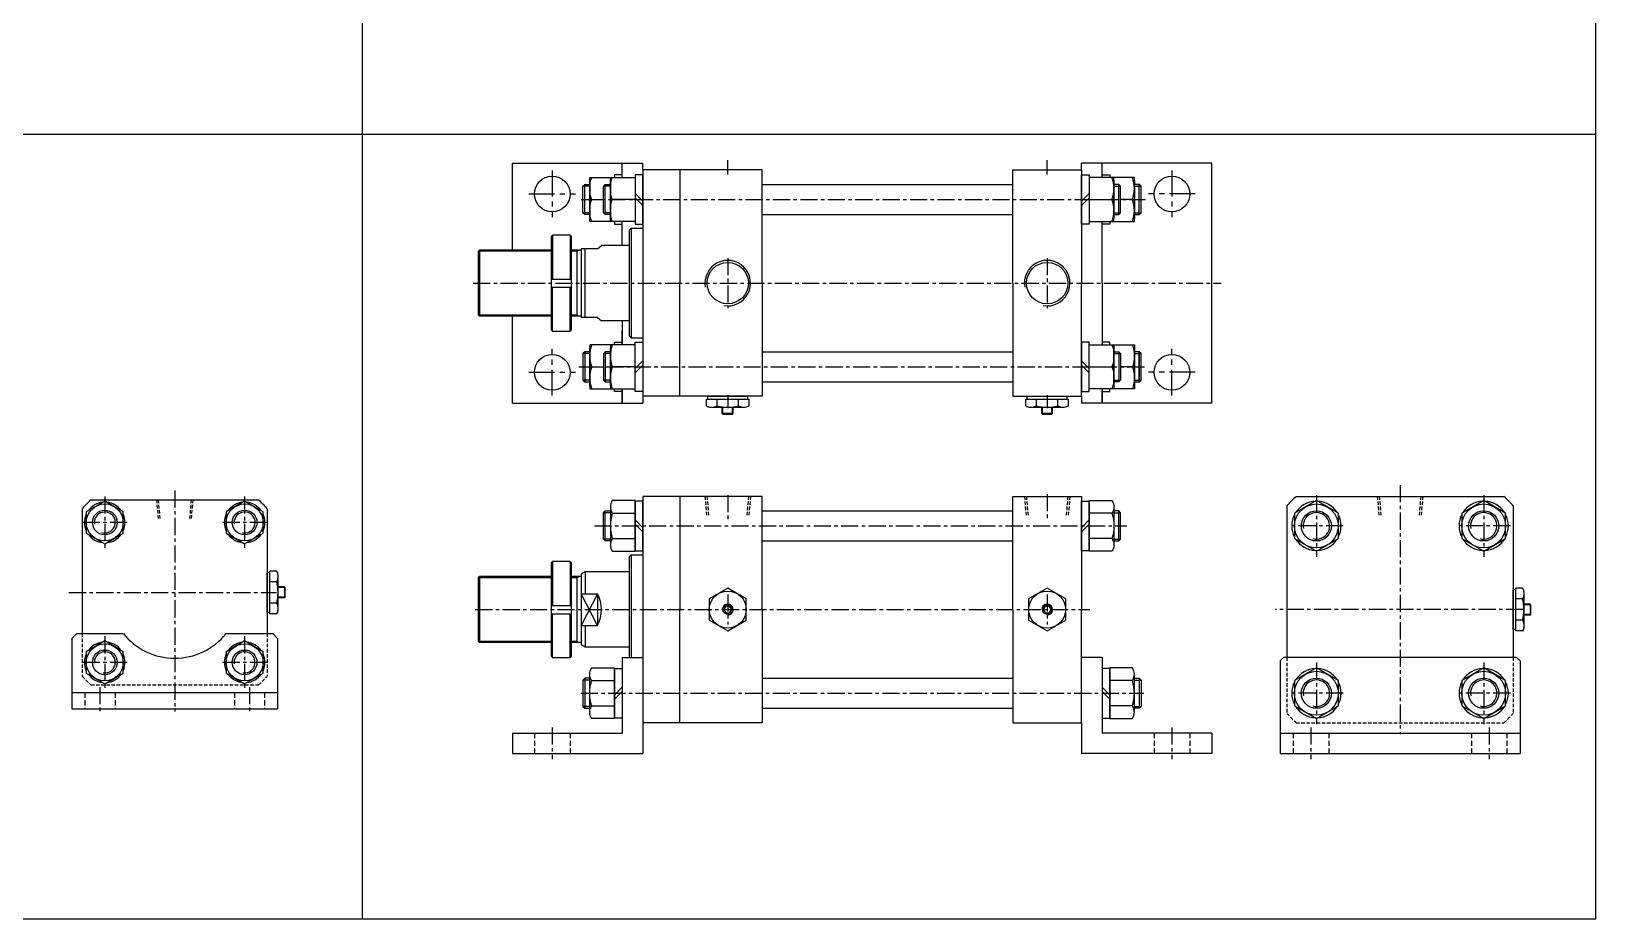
# Model space of a CAD drawing. Extents: x -819 to 7462, y 0 to 3630.
# Drawn here: x 3336 to 4477, y 2336 to 2983 of the extents above; entities that cross this region are included whole.
import ezdxf

# ---------------------------------------------------------------- set-up
doc = ezdxf.new("R2010")
doc.units = 0
doc.header["$LTSCALE"] = 10
doc.header["$MEASUREMENT"] = 0
for name, pattern in [('CENTER', [2, 1.25, -0.25, 0.25, -0.25]), ('CENTERX2', [4, 2.5, -0.5, 0.5, -0.5]), ('HIDDEN', [0.375, 0.25, -0.125]), ('HIDDENX2', [0.75, 0.5, -0.25])]:
    doc.linetypes.add(name, pattern=pattern)
doc.layers.get('0').update_dxf_attribs({"linetype": 'CONTINUOUS'})
doc.layers.get('DEFPOINTS').update_dxf_attribs({"linetype": 'CONTINUOUS'})
for name, color, linetype in [('CEN', 1, 'CENTERX2'), ('CENTER', 1, 'CENTER'), ('HID', 2, 'HIDDENX2'), ('Line', 7, 'CONTINUOUS'), ('ML', 7, 'CONTINUOUS'), ('THIN', 3, 'CONTINUOUS'), ('중심선', 1, 'CENTER')]:
    doc.layers.add(name, color=color, linetype=linetype)

msp = doc.modelspace()

# ---------------------------------------------------------------- linework, layer by layer
for p, q in [((3577.9, 2336), (3577.9, 3630)), ((4477.3, 2336), (4477.3, 3630)), ((0, 2908), (4477.3, 2908)), ((0, 2336), (4477.3, 2336))]:
    msp.add_line(p, q)
at = {"color": 7, "linetype": 'Continuous'}
for p, q in [((3829.6, 2714.9), (3829.6, 2716.9)), ((3829.6, 2716.9), (3858.8, 2716.9)), ((3858.8, 2714.9), (3858.8, 2716.9)), ((4062.6, 2714.9), (4062.6, 2716.9)), ((4062.6, 2716.9), (4091.8, 2716.9)), ((4091.8, 2714.9), (4091.8, 2716.9)), ((3828.6, 2709.9), (3828.6, 2714.9)), ((3828.6, 2714.9), (3834.9, 2714.9)), ((3831.8, 2708.9), (3856.6, 2708.9)), ((3834.9, 2714.9), (3859.8, 2714.9)), ((3836.4, 2709.9), (3836.4, 2714.9)), ((3840.2, 2709.1), (3840.2, 2709.1)), ((3840.2, 2704.4), (3840.2, 2708.9)), ((3848.2, 2704.4), (3848.2, 2708.9)), ((3852, 2709.9), (3852, 2714.9)), ((3859.8, 2709.9), (3859.8, 2714.9)), ((4061.6, 2709.9), (4061.6, 2714.9)), ((4061.6, 2714.9), (4067.9, 2714.9)), ((4064.8, 2708.9), (4089.6, 2708.9)), ((4067.9, 2714.9), (4092.8, 2714.9)), ((4069.4, 2709.9), (4069.4, 2714.9)), ((4073.2, 2709.1), (4073.2, 2709.1)), ((4073.2, 2704.4), (4073.2, 2708.9)), ((4081.2, 2704.4), (4081.2, 2708.9)), ((4085, 2709.9), (4085, 2714.9)), ((4092.8, 2709.9), (4092.8, 2714.9)), ((3840.2, 2704.4), (3840.7, 2703.9)), ((3848.2, 2704.4), (3840.2, 2704.4)), ((3840.7, 2703.9), (3847.7, 2703.9)), ((3848.2, 2704.4), (3847.7, 2703.9)), ((4073.2, 2704.4), (4073.7, 2703.9)), ((4081.2, 2704.4), (4073.2, 2704.4)), ((4073.7, 2703.9), (4080.7, 2703.9)), ((4081.2, 2704.4), (4080.7, 2703.9)), ((3508.3, 2559.3), (3508.3, 2588.5)), ((3510.3, 2588.5), (3508.3, 2588.5)), ((3515.3, 2589.5), (3510.3, 2589.5)), ((3510.3, 2564.7), (3510.3, 2589.5)), ((3515.3, 2581.7), (3510.3, 2581.7)), ((3516.3, 2561.5), (3516.3, 2586.3)), ((3516, 2569.9), (3516, 2569.9)), ((3520.8, 2577.9), (3516.3, 2577.9)), ((3520.8, 2569.9), (3516.3, 2569.9)), ((3520.8, 2577.9), (3521.3, 2577.4)), ((3520.8, 2577.9), (3520.8, 2569.9)), ((3520.8, 2569.9), (3521.3, 2570.4)), ((3521.3, 2570.4), (3521.3, 2577.4)), ((4417.1, 2546.8), (4417.1, 2575.9)), ((4419.1, 2575.9), (4417.1, 2575.9)), ((4424.1, 2576.9), (4419.1, 2576.9)), ((4419.1, 2552.1), (4419.1, 2576.9)), ((4424.1, 2569.1), (4419.1, 2569.1)), ((4425.1, 2548.9), (4425.1, 2573.8)), ((3510.3, 2559.3), (3508.3, 2559.3)), ((3515.3, 2566.1), (3510.3, 2566.1)), ((3510.3, 2558.3), (3510.3, 2564.7)), ((3515.3, 2558.3), (3510.3, 2558.3)), ((4424.8, 2557.4), (4424.8, 2557.4)), ((4429.6, 2565.4), (4425.1, 2565.4)), ((4429.6, 2557.4), (4425.1, 2557.4)), ((4429.6, 2565.4), (4430.1, 2564.9)), ((4429.6, 2565.4), (4429.6, 2557.4)), ((4429.6, 2557.4), (4430.1, 2557.9)), ((4430.1, 2557.9), (4430.1, 2564.9)), ((4419.1, 2546.8), (4417.1, 2546.8)), ((4424.1, 2553.6), (4419.1, 2553.6)), ((4419.1, 2545.8), (4419.1, 2552.1)), ((4424.1, 2545.8), (4419.1, 2545.8))]:
    msp.add_line(p, q, dxfattribs=at)
for points in [[(3830.7, 2553.6), (3844.2, 2545.8), (3857.7, 2553.6), (3857.7, 2569.1), (3844.2, 2576.9), (3830.7, 2569.1)], [(4063.7, 2553.6), (4077.2, 2545.8), (4090.7, 2553.6), (4090.7, 2569.1), (4077.2, 2576.9), (4063.7, 2569.1)], [(3842.7, 2563.9), (3841.3, 2561.4), (3842.7, 2558.9), (3845.6, 2558.9), (3847.1, 2561.4), (3845.6, 2563.9)], [(4075.7, 2563.9), (4074.3, 2561.4), (4075.7, 2558.9), (4078.6, 2558.9), (4080.1, 2561.4), (4078.6, 2563.9)]]:
    msp.add_lwpolyline(points, close=True, dxfattribs=at)
for centre, radius in [((3844.2, 2561.4), 13.5), ((4077.2, 2561.4), 13.5), ((3844.2, 2561.4), 3.5), ((4077.2, 2561.4), 3.5)]:
    msp.add_circle(centre, radius, dxfattribs=at)
for centre, radius, start, end in [((3831.8, 2714.5), 5.62, 235.6158, 270), ((3832.5, 2717.1), 8.22, 241.7006, 298.2994), ((3844.2, 2740.2), 31.3, 255.6172, 270.0141), ((3844.2, 2740.2), 31.3, 269.9859, 284.3828), ((3855.9, 2717.1), 8.22, 241.7006, 298.2994), ((4064.8, 2714.5), 5.62, 235.6158, 270), ((4065.5, 2717.1), 8.22, 241.7006, 298.2994), ((4077.2, 2740.2), 31.3, 255.6172, 270.0141), ((4077.2, 2740.2), 31.3, 269.9859, 284.3828), ((4088.9, 2717.1), 8.22, 241.7006, 298.2994), ((3508, 2585.6), 8.22, 331.7006, 28.2994), ((3484.9, 2573.9), 31.3, 359.9859, 14.3828), ((3484.9, 2573.9), 31.3, 345.6172, 0.0141), ((4416.9, 2573), 8.22, 331.7006, 28.2994), ((4393.7, 2561.4), 31.3, 359.9859, 14.3828), ((3508, 2562.2), 8.22, 331.7006, 28.2994), ((3510.6, 2561.5), 5.62, 325.6158, 0), ((4393.7, 2561.3), 31.3, 345.6172, 0.0141), ((4416.9, 2549.7), 8.22, 331.7006, 28.2994), ((4419.5, 2548.9), 5.62, 325.6158, 0)]:
    msp.add_arc(centre, radius, start, end, dxfattribs=at)
at = {"layer": 'CEN', "linetype": 'CENTER', "ltscale": 1.5}
for p, q in [((3716.2, 2881.4), (3716.2, 2847.4)), ((4168.2, 2881.4), (4168.2, 2847.4)), ((3699.2, 2864.4), (3733.2, 2864.4)), ((4185.2, 2864.4), (4151.2, 2864.4)), ((3716.2, 2717.4), (3716.2, 2751.4)), ((4168.2, 2717.4), (4168.2, 2751.4)), ((3699.2, 2734.4), (3733.2, 2734.4)), ((4185.2, 2734.4), (4151.2, 2734.4))]:
    msp.add_line(p, q, dxfattribs=at)
at = {"layer": 'CEN', "color": 1, "linetype": 'CENTER'}
for p, q in [((3386.3, 2504.9), (3386.3, 2484.9)), ((3495.3, 2504.9), (3495.3, 2484.9)), ((3716.2, 2475.4), (3716.2, 2452.4)), ((4168.2, 2475.4), (4168.2, 2452.4)), ((4269.6, 2475.4), (4269.6, 2452.4)), ((4399.6, 2475.4), (4399.6, 2452.4))]:
    msp.add_line(p, q, dxfattribs=at)
at = {"layer": 'CENTER'}
for p, q in [((3389.8, 2643.9), (3389.8, 2605.9)), ((3491.8, 2643.9), (3491.8, 2605.9)), ((4273.6, 2644.8), (4273.6, 2599.9)), ((4395.6, 2644.8), (4395.6, 2599.9)), ((3406.2, 2624.9), (3373.3, 2624.9)), ((3508.2, 2624.9), (3475.3, 2624.9)), ((4293.1, 2622.4), (4254.1, 2622.4)), ((4415.1, 2622.4), (4376.1, 2622.4)), ((3389.8, 2541.9), (3389.8, 2503.9)), ((3491.8, 2541.9), (3491.8, 2503.9)), ((3406.2, 2522.9), (3373.3, 2522.9)), ((3508.2, 2522.9), (3475.3, 2522.9)), ((4273.6, 2522.8), (4273.6, 2477.9)), ((4395.6, 2522.8), (4395.6, 2477.9)), ((4293.1, 2500.4), (4254.1, 2500.4)), ((4415.1, 2500.4), (4376.1, 2500.4))]:
    msp.add_line(p, q, dxfattribs=at)
at = {"layer": 'DEFPOINTS', "color": 0, "linetype": 'ByBlock'}
msp.add_point((3772.2, 2526.4), dxfattribs=at)
at = {"layer": 'HID', "color": 6, "linetype": 'HIDDEN', "ltscale": 1.5}
for p, q in [((3375.3, 2500.9), (3375.3, 2488.9)), ((3397.3, 2500.9), (3397.3, 2488.9)), ((3484.3, 2500.9), (3484.3, 2488.9)), ((3506.3, 2500.9), (3506.3, 2488.9)), ((3703.2, 2471.4), (3703.2, 2456.4)), ((3729.2, 2471.4), (3729.2, 2456.4)), ((4155.2, 2471.4), (4155.2, 2456.4)), ((4181.2, 2471.4), (4181.2, 2456.4)), ((4256.6, 2471.4), (4256.6, 2456.4)), ((4282.6, 2471.4), (4282.6, 2456.4)), ((4386.6, 2471.4), (4386.6, 2456.4)), ((4412.6, 2471.4), (4412.6, 2456.4))]:
    msp.add_line(p, q, dxfattribs=at)
at = {"layer": 'Line', "color": 6, "linetype": 'HIDDEN'}
for p, q in [((3427.5, 2641.4), (3428.8, 2627.4)), ((3428.7, 2641.4), (3430, 2626.8)), ((3452.8, 2641.4), (3451.6, 2626.8)), ((3454, 2641.4), (3452.8, 2627.4))]:
    msp.add_line(p, q, dxfattribs=at)
at = {"layer": 'ML', "color": 1, "linetype": 'CENTER'}
for p, q in [((3844.2, 2878.6), (3844.2, 2889)), ((4077.2, 2878.6), (4077.2, 2889)), ((3737.2, 2860.4), (4149, 2860.4)), ((3844.2, 2817.7), (3844.2, 2781.1)), ((4077.2, 2817.7), (4077.2, 2781.1)), ((3658.5, 2799.4), (4204.2, 2799.4)), ((3735.6, 2738.4), (4148.8, 2738.4)), ((3844.2, 2717.7), (3844.2, 2708.2)), ((4077.2, 2717.7), (4077.2, 2708.2)), ((3440.8, 2648.2), (3440.8, 2487.1)), ((4334.6, 2652.1), (4334.6, 2470.6)), ((3844.2, 2644.9), (3844.2, 2627.4)), ((4077.2, 2645.6), (4077.2, 2627.4)), ((3746.9, 2622.4), (4135.3, 2622.4)), ((3363.6, 2573.9), (3515, 2573.9)), ((3844.2, 2572.4), (3844.2, 2550.4)), ((4077.2, 2572.4), (4077.2, 2550.4)), ((3660, 2561.4), (4108.3, 2561.4)), ((4424.4, 2561.4), (4243.8, 2561.4)), ((3737, 2500.4), (4147.6, 2500.4))]:
    msp.add_line(p, q, dxfattribs=at)
at = {"layer": 'ML'}
for p, q in [((3687.2, 2823.4), (3687.2, 2886.9)), ((3687.2, 2886.9), (3782.2, 2886.9)), ((3767.2, 2876.4), (3767.2, 2886.9)), ((3782.2, 2881.9), (3782.2, 2886.9)), ((3782.2, 2881.9), (3782.2, 2716.9)), ((3809.2, 2881.9), (3782.2, 2881.9)), ((3809.2, 2881.9), (3809.2, 2799.4)), ((3869.2, 2881.9), (3809.2, 2881.9)), ((3869.2, 2799.4), (3869.2, 2881.9)), ((4052.2, 2799.4), (4052.2, 2881.9)), ((4052.2, 2881.9), (4102.2, 2881.9)), ((4197.2, 2886.9), (4102.2, 2886.9)), ((4102.2, 2881.9), (4102.2, 2886.9)), ((4102.2, 2881.9), (4102.2, 2799.4)), ((4117.2, 2876.4), (4117.2, 2886.9)), ((4197.2, 2799.4), (4197.2, 2886.9)), ((3739.9, 2849.4), (3739.9, 2871.4)), ((3743.6, 2874.2), (3743.6, 2846.5)), ((3754.9, 2849.4), (3754.9, 2871.4)), ((3758.6, 2874.2), (3758.6, 2846.5)), ((3776.6, 2864.8), (3782.2, 2859.2)), ((4107.8, 2864.8), (4102.2, 2859.2)), ((4125.8, 2874.2), (4125.8, 2846.5)), ((4129.4, 2849.4), (4129.4, 2871.4)), ((4140.8, 2874.2), (4140.8, 2846.5)), ((4144.4, 2849.4), (4144.4, 2871.4)), ((3745, 2860.4), (3753.6, 2860.4)), ((3776.6, 2860.4), (3760, 2860.4)), ((3776.6, 2861.6), (3782.2, 2856)), ((4107.8, 2861.6), (4102.2, 2856)), ((4107.8, 2860.4), (4124.4, 2860.4)), ((4139.4, 2860.4), (4130.8, 2860.4)), ((3767.2, 2826.9), (3767.2, 2844.4)), ((4117.2, 2799.4), (4117.2, 2844.4)), ((3715.3, 2833.4), (3716.3, 2834.4)), ((3715.3, 2833.4), (3715.3, 2765.4)), ((3716.3, 2834.4), (3716.3, 2802.4)), ((3729.3, 2834.4), (3716.3, 2834.4)), ((3729.3, 2834.4), (3729.3, 2802.4)), ((3729.3, 2834.4), (3730.3, 2833.4)), ((3730.3, 2765.4), (3730.3, 2833.4)), ((3772.2, 2837.9), (3773.7, 2839.4)), ((3772.2, 2837.9), (3772.2, 2760.9)), ((3773.7, 2839.4), (3773.7, 2759.4)), ((3662.2, 2822.4), (3663.2, 2823.4)), ((3662.2, 2822.4), (3662.2, 2776.4)), ((3663.2, 2823.4), (3663.2, 2775.4)), ((3734.2, 2823.4), (3734.2, 2775.4)), ((3737.2, 2824.4), (3737.2, 2774.4)), ((3740.2, 2774.4), (3740.2, 2824.4)), ((3749.2, 2824.4), (3752.2, 2826.9)), ((3715.3, 2802.4), (3730.3, 2802.4)), ((3715.3, 2796.4), (3730.3, 2796.4)), ((3716.3, 2764.4), (3716.3, 2796.4)), ((3729.3, 2764.4), (3729.3, 2796.4)), ((3809.2, 2716.9), (3809.2, 2799.4)), ((3869.2, 2799.4), (3869.2, 2716.9)), ((4052.2, 2799.4), (4052.2, 2716.9)), ((4102.2, 2716.9), (4102.2, 2799.4)), ((4117.2, 2799.4), (4117.2, 2754.4)), ((4197.2, 2711.9), (4197.2, 2799.4)), ((3662.2, 2776.4), (3663.2, 2775.4)), ((3687.2, 2711.9), (3687.2, 2775.4)), ((3749.2, 2774.4), (3752.2, 2771.9)), ((3715.3, 2765.4), (3716.3, 2764.4)), ((3716.3, 2764.4), (3729.3, 2764.4)), ((3729.3, 2764.4), (3730.3, 2765.4)), ((3767.2, 2771.9), (3767.2, 2754.4)), ((3767.2, 2754.4), (3767.2, 2764.4)), ((3743.6, 2724.5), (3743.6, 2752.2)), ((3758.6, 2724.5), (3758.6, 2752.2)), ((3772.2, 2760.9), (3773.7, 2759.4)), ((4125.8, 2724.5), (4125.8, 2752.2)), ((4140.8, 2724.5), (4140.8, 2752.2)), ((3739.9, 2749.4), (3739.9, 2727.4)), ((3754.9, 2749.4), (3754.9, 2727.4)), ((3776.6, 2737.2), (3782.2, 2742.8)), ((3776.6, 2734), (3782.2, 2739.6)), ((4107.8, 2737.2), (4102.2, 2742.8)), ((4107.8, 2734), (4102.2, 2739.6)), ((4129.4, 2749.4), (4129.4, 2727.4)), ((4144.4, 2749.4), (4144.4, 2727.4)), ((4144.4, 2727.4), (4144.4, 2749.4)), ((3745, 2738.4), (3753.6, 2738.4)), ((3776.6, 2738.4), (3760, 2738.4)), ((4107.8, 2738.4), (4124.4, 2738.4)), ((4139.4, 2738.4), (4130.8, 2738.4)), ((3767.2, 2711.9), (3767.2, 2722.4)), ((3767.2, 2722.4), (3767.2, 2711.9)), ((3809.2, 2716.9), (3782.2, 2716.9)), ((3782.2, 2716.9), (3782.2, 2711.9)), ((3869.2, 2716.9), (3809.2, 2716.9)), ((4052.2, 2716.9), (4102.2, 2716.9)), ((4102.2, 2716.9), (4102.2, 2711.9)), ((4117.2, 2722.4), (4117.2, 2711.9)), ((4117.2, 2711.9), (4117.2, 2722.4)), ((3687.2, 2711.9), (3782.2, 2711.9)), ((4197.2, 2711.9), (4102.2, 2711.9)), ((3379.7, 2641.4), (3501.8, 2641.4)), ((3758.6, 2636.2), (3758.6, 2608.5)), ((3809.2, 2643.9), (3782.2, 2643.9)), ((3782.2, 2643.9), (3782.2, 2478.9)), ((3869.2, 2643.9), (3809.2, 2643.9)), ((3809.2, 2643.9), (3809.2, 2561.4)), ((3869.2, 2561.4), (3869.2, 2643.9)), ((4052.2, 2643.9), (4102.2, 2643.9)), ((4052.2, 2561.4), (4052.2, 2643.9)), ((4102.2, 2643.9), (4102.2, 2561.4)), ((4125.8, 2636.2), (4125.8, 2608.5)), ((4252.1, 2637.1), (4252.1, 2526.4)), ((4258.8, 2643.9), (4410.3, 2643.9)), ((4417.1, 2637.1), (4417.1, 2526.4)), ((3373.3, 2634.9), (3373.3, 2543.9)), ((3508.3, 2634.9), (3508.3, 2543.9)), ((3754.9, 2611.4), (3754.9, 2633.4)), ((3760, 2631.6), (3776.6, 2631.6)), ((3776.6, 2626.7), (3782.2, 2621.1)), ((4107.8, 2626.7), (4102.2, 2621.1)), ((4124.4, 2631.6), (4107.8, 2631.6)), ((4129.4, 2611.4), (4129.4, 2633.4)), ((3776.6, 2623.6), (3782.2, 2618)), ((4107.8, 2623.6), (4102.2, 2618)), ((3760, 2613.1), (3776.6, 2613.1)), ((4124.4, 2613.1), (4107.8, 2613.1)), ((3715.3, 2595.4), (3716.3, 2596.4)), ((3715.3, 2595.4), (3715.3, 2527.4)), ((3716.3, 2596.4), (3716.3, 2564.4)), ((3729.3, 2596.4), (3716.3, 2596.4)), ((3729.3, 2596.4), (3729.3, 2564.4)), ((3729.3, 2596.4), (3730.3, 2595.4)), ((3730.3, 2527.4), (3730.3, 2595.4)), ((3772.2, 2599.9), (3773.7, 2601.4)), ((3772.2, 2599.9), (3772.2, 2526.4)), ((3773.7, 2601.4), (3773.7, 2526.4)), ((3662.2, 2584.4), (3663.2, 2585.4)), ((3662.2, 2584.4), (3662.2, 2538.4)), ((3663.2, 2585.4), (3663.2, 2537.4)), ((3734.2, 2585.4), (3734.2, 2537.4)), ((3740.2, 2588.9), (3737.2, 2587.1)), ((3737.2, 2587.1), (3737.2, 2535.6)), ((3740.2, 2588.9), (3740.2, 2572.9)), ((3737.2, 2572.9), (3749.2, 2572.9)), ((3749.2, 2572.9), (3749.2, 2549.8)), ((3715.3, 2564.4), (3730.3, 2564.4)), ((3715.3, 2558.4), (3730.3, 2558.4)), ((3716.3, 2526.4), (3716.3, 2558.4)), ((3729.3, 2526.4), (3729.3, 2558.4)), ((3809.2, 2478.9), (3809.2, 2561.4)), ((3869.2, 2561.4), (3869.2, 2478.9)), ((4052.2, 2561.4), (4052.2, 2478.9)), ((4102.2, 2478.9), (4102.2, 2561.4)), ((3737.2, 2549.8), (3749.2, 2549.8)), ((3740.2, 2549.8), (3740.2, 2533.9)), ((3369.3, 2543.9), (3365.8, 2540.4)), ((3365.8, 2540.4), (3365.8, 2488.9)), ((3369.3, 2543.9), (3403.3, 2543.9)), ((3478.2, 2543.9), (3512.3, 2543.9)), ((3512.3, 2543.9), (3515.8, 2540.4)), ((3515.8, 2540.4), (3515.8, 2488.9)), ((3662.2, 2538.4), (3663.2, 2537.4)), ((3740.2, 2533.9), (3737.2, 2535.6)), ((3715.3, 2527.4), (3716.3, 2526.4)), ((3716.3, 2526.4), (3729.3, 2526.4)), ((3729.3, 2526.4), (3730.3, 2527.4)), ((3767.2, 2526.4), (3767.2, 2471.4)), ((3767.2, 2526.4), (3782.2, 2526.4)), ((4117.2, 2526.4), (4102.2, 2526.4)), ((4117.2, 2526.4), (4117.2, 2471.4)), ((4249.6, 2526.4), (4247.1, 2523.9)), ((4247.1, 2523.9), (4247.1, 2456.4)), ((4419.6, 2526.4), (4249.6, 2526.4)), ((4419.6, 2526.4), (4422.1, 2523.9)), ((4422.1, 2523.9), (4422.1, 2456.4)), ((3739.9, 2511.4), (3739.9, 2489.4)), ((3743.6, 2486.5), (3743.6, 2514.2)), ((4140.8, 2486.5), (4140.8, 2514.2)), ((4144.4, 2511.4), (4144.4, 2489.4)), ((3365.8, 2500.9), (3515.8, 2500.9)), ((3745, 2509.6), (3761.6, 2509.6)), ((3761.6, 2499.1), (3767.2, 2504.7)), ((3761.6, 2496), (3767.2, 2501.6)), ((4122.8, 2499.1), (4117.2, 2504.7)), ((4122.8, 2496), (4117.2, 2501.6)), ((4139.4, 2509.6), (4122.8, 2509.6)), ((3365.8, 2488.9), (3515.8, 2488.9)), ((3745, 2491.1), (3761.6, 2491.1)), ((4139.4, 2491.1), (4122.8, 2491.1)), ((3809.2, 2478.9), (3782.2, 2478.9)), ((3782.2, 2478.9), (3782.2, 2456.4)), ((3869.2, 2478.9), (3809.2, 2478.9)), ((4052.2, 2478.9), (4102.2, 2478.9)), ((4102.2, 2478.9), (4102.2, 2456.4)), ((3687.2, 2471.4), (3687.2, 2456.4)), ((3687.2, 2471.4), (3767.2, 2471.4)), ((4197.2, 2471.4), (4117.2, 2471.4)), ((4197.2, 2471.4), (4197.2, 2456.4)), ((4247.1, 2471.4), (4422.1, 2471.4)), ((3687.2, 2456.4), (3782.2, 2456.4)), ((4197.2, 2456.4), (4102.2, 2456.4)), ((4247.1, 2456.4), (4422.1, 2456.4))]:
    msp.add_line(p, q, dxfattribs=at)
at = {"layer": 'ML', "color": 7, "linetype": 'Continuous'}
for p, q in [((3869.2, 2871.4), (4052.2, 2871.4)), ((3869.2, 2849.4), (4052.2, 2849.4)), ((3773.7, 2839.4), (3782.2, 2839.4)), ((3773.7, 2759.4), (3782.2, 2759.4)), ((3869.2, 2749.4), (4052.2, 2749.4)), ((3869.2, 2727.4), (4052.2, 2727.4)), ((3869.2, 2633.4), (4052.2, 2633.4)), ((3869.2, 2611.4), (4052.2, 2611.4)), ((3773.7, 2601.4), (3782.2, 2601.4)), ((3869.2, 2511.4), (4052.2, 2511.4)), ((3869.2, 2489.4), (4052.2, 2489.4))]:
    msp.add_line(p, q, dxfattribs=at)
at = {"layer": 'ML', "color": 2}
for p, q in [((3734.2, 2822.6), (3735.5, 2823.4)), ((3734.2, 2776.1), (3735.5, 2775.4)), ((3840.7, 2709.1), (3840.7, 2709.1)), ((3840.7, 2703.9), (3840.7, 2708.9)), ((3847.7, 2703.9), (3847.7, 2708.9)), ((4073.7, 2709.1), (4073.7, 2709.1)), ((4073.7, 2703.9), (4073.7, 2708.9)), ((4080.7, 2703.9), (4080.7, 2708.9)), ((3734.2, 2584.6), (3735.5, 2585.4)), ((3516.1, 2570.4), (3516.1, 2570.4)), ((3521.3, 2577.4), (3516.3, 2577.4)), ((3521.3, 2570.4), (3516.3, 2570.4)), ((3749.2, 2549.8), (3737.2, 2572.9)), ((3749.2, 2572.9), (3737.2, 2549.8)), ((4424.9, 2557.9), (4424.9, 2557.9)), ((4430.1, 2564.9), (4425.1, 2564.9)), ((4430.1, 2557.9), (4425.1, 2557.9)), ((3734.2, 2538.1), (3735.5, 2537.4))]:
    msp.add_line(p, q, dxfattribs=at)
at = {"layer": 'ML', "color": 6, "linetype": 'HIDDEN'}
for p, q in [((3827.6, 2643.9), (3828.8, 2629.9)), ((3829, 2643.9), (3830.3, 2629.9)), ((3859.3, 2643.9), (3858.1, 2629.9)), ((3860.8, 2643.9), (3859.6, 2629.9)), ((4060.6, 2643.9), (4061.8, 2629.9)), ((4062, 2643.9), (4063.3, 2629.9)), ((4092.3, 2643.9), (4091.1, 2629.9)), ((4093.8, 2643.9), (4092.6, 2629.9)), ((4318, 2643.9), (4319.2, 2629.9)), ((4319.4, 2643.9), (4320.7, 2629.9)), ((4349.7, 2643.9), (4348.5, 2629.9)), ((4351.2, 2643.9), (4350, 2629.9)), ((3373.3, 2543.9), (3373.3, 2512.9)), ((3508.3, 2543.9), (3508.3, 2512.9)), ((4252.1, 2526.4), (4252.1, 2485.6)), ((4417.1, 2526.4), (4417.1, 2485.6)), ((3379.7, 2506.4), (3501.8, 2506.4)), ((4258.8, 2478.9), (4410.3, 2478.9))]:
    msp.add_line(p, q, dxfattribs=at)
at = {"layer": 'ML'}
for points in [[(3745, 2844.4, -0.178633), (3745, 2860.4, -0.178633), (3745, 2876.4)], [(3760, 2844.4, -0.178633), (3760, 2860.4, -0.178633), (3760, 2876.4)], [(4124.4, 2844.4, 0.178633), (4124.4, 2860.4, 0.178633), (4124.4, 2876.4)], [(4139.4, 2844.4, 0.178633), (4139.4, 2860.4, 0.178633), (4139.4, 2876.4)], [(3745, 2754.4, 0.178633), (3745, 2738.4, 0.178633), (3745, 2722.4)], [(3760, 2754.4, 0.178633), (3760, 2738.4, 0.178633), (3760, 2722.4)], [(4124.4, 2754.4, -0.178633), (4124.4, 2738.4, -0.178633), (4124.4, 2722.4)], [(4139.4, 2754.4, -0.178633), (4139.4, 2738.4, -0.178633), (4139.4, 2722.4)], [(3776.6, 2640.8), (3760, 2640.8, 0.309401), (3760, 2631.6, 0.154701), (3760, 2613.1, 0.309401), (3760, 2603.9), (3776.6, 2603.9), (3776.6, 2640.8)], [(4107.8, 2640.8), (4124.4, 2640.8, -0.309401), (4124.4, 2631.6, -0.154701), (4124.4, 2613.1, -0.309401), (4124.4, 2603.9), (4107.8, 2603.9), (4107.8, 2640.8)], [(3761.6, 2481.9), (3745, 2481.9, -0.309401), (3745, 2491.1, -0.154701), (3745, 2509.6, -0.309401), (3745, 2518.8), (3761.6, 2518.8), (3761.6, 2481.9)], [(4122.8, 2481.9), (4139.4, 2481.9, 0.309401), (4139.4, 2491.1, 0.154701), (4139.4, 2509.6, 0.309401), (4139.4, 2518.8), (4122.8, 2518.8), (4122.8, 2481.9)]]:
    msp.add_lwpolyline(points, format="xyb", dxfattribs=at)
for points in [[(3761.6, 2844.4), (3743.6, 2844.4), (3743.6, 2876.4), (3761.6, 2876.4)], [(3767.2, 2876.4), (3767.2, 2878.4), (3761.6, 2878.4), (3761.6, 2876.4)], [(3782.2, 2842.3), (3782.2, 2878.4), (3776.6, 2878.4), (3776.6, 2842.3), (3782.2, 2842.3)], [(4102.2, 2842.3), (4102.2, 2878.4), (4107.8, 2878.4), (4107.8, 2842.3), (4102.2, 2842.3)], [(4117.2, 2876.4), (4117.2, 2878.4), (4122.8, 2878.4), (4122.8, 2876.4)], [(4122.8, 2844.4), (4140.8, 2844.4), (4140.8, 2876.4), (4122.8, 2876.4)], [(3743.6, 2849.4), (3739.9, 2849.4), (3738.6, 2850.7), (3738.6, 2870), (3739.9, 2871.4), (3743.6, 2871.4)], [(3758.6, 2849.4), (3754.9, 2849.4), (3753.6, 2850.7), (3753.6, 2870), (3754.9, 2871.4), (3758.6, 2871.4)], [(4125.8, 2849.4), (4129.4, 2849.4), (4130.8, 2850.7), (4130.8, 2870), (4129.4, 2871.4), (4125.8, 2871.4)], [(4140.8, 2849.4), (4144.4, 2849.4), (4145.8, 2850.7), (4145.8, 2870), (4144.4, 2871.4), (4140.8, 2871.4)], [(3761.6, 2844.4), (3761.6, 2842.3), (3767.2, 2842.3)], [(3767.2, 2842.3), (3767.2, 2844.4)], [(4117.2, 2842.3), (4117.2, 2844.4)], [(4122.8, 2844.4), (4122.8, 2842.3), (4117.2, 2842.3)], [(3761.6, 2754.4), (3743.6, 2754.4), (3743.6, 2722.4), (3761.6, 2722.4)], [(3761.6, 2754.4), (3761.6, 2756.4), (3767.2, 2756.4)], [(3767.2, 2756.4), (3767.2, 2754.4)], [(3782.2, 2756.4), (3782.2, 2720.3), (3776.6, 2720.3), (3776.6, 2756.4), (3782.2, 2756.4)], [(4102.2, 2756.4), (4102.2, 2720.3), (4107.8, 2720.3), (4107.8, 2756.4), (4102.2, 2756.4)], [(4117.2, 2756.4), (4117.2, 2754.4)], [(4122.8, 2754.4), (4122.8, 2756.4), (4117.2, 2756.4)], [(4122.8, 2754.4), (4140.8, 2754.4), (4140.8, 2722.4), (4122.8, 2722.4)], [(3743.6, 2749.4), (3739.9, 2749.4), (3738.6, 2748), (3738.6, 2728.7), (3739.9, 2727.4), (3743.6, 2727.4)], [(3758.6, 2749.4), (3754.9, 2749.4), (3753.6, 2748), (3753.6, 2728.7), (3754.9, 2727.4), (3758.6, 2727.4)], [(4125.8, 2749.4), (4129.4, 2749.4), (4130.8, 2748), (4130.8, 2728.7), (4129.4, 2727.4), (4125.8, 2727.4)], [(4140.8, 2727.4), (4144.4, 2727.4), (4145.8, 2728.7), (4145.8, 2748), (4144.4, 2749.4), (4140.8, 2749.4)], [(3767.2, 2722.4), (3767.2, 2720.3), (3761.6, 2720.3), (3761.6, 2722.4)], [(4117.2, 2722.4), (4117.2, 2720.3), (4122.8, 2720.3), (4122.8, 2722.4)], [(3376.3, 2632.7), (3376.3, 2617.1), (3389.8, 2609.3), (3403.3, 2617.1), (3403.3, 2632.7), (3389.8, 2640.5), (3376.3, 2632.7)], [(3478.3, 2632.7), (3478.3, 2617.1), (3491.8, 2609.3), (3505.3, 2617.1), (3505.3, 2632.7), (3491.8, 2640.5), (3478.3, 2632.7)], [(3782.2, 2604.3), (3782.2, 2640.4), (3776.6, 2640.4), (3776.6, 2604.3), (3782.2, 2604.3)], [(4102.2, 2604.3), (4102.2, 2640.4), (4107.8, 2640.4), (4107.8, 2604.3), (4102.2, 2604.3)], [(4257.6, 2631.6), (4257.6, 2613.1), (4273.6, 2603.9), (4289.6, 2613.1), (4289.6, 2631.6), (4273.6, 2640.8), (4257.6, 2631.6)], [(4379.6, 2631.6), (4379.6, 2613.1), (4395.6, 2603.9), (4411.6, 2613.1), (4411.6, 2631.6), (4395.6, 2640.8), (4379.6, 2631.6)], [(3758.6, 2611.4), (3754.9, 2611.4), (3753.6, 2612.7), (3753.6, 2632), (3754.9, 2633.4), (3758.6, 2633.4)], [(4125.8, 2611.4), (4129.4, 2611.4), (4130.8, 2612.7), (4130.8, 2632), (4129.4, 2633.4), (4125.8, 2633.4)], [(3376.3, 2530.7), (3376.3, 2515.1), (3389.8, 2507.3), (3403.3, 2515.1), (3403.3, 2530.7), (3389.8, 2538.5), (3376.3, 2530.7)], [(3478.3, 2530.7), (3478.3, 2515.1), (3491.8, 2507.3), (3505.3, 2515.1), (3505.3, 2530.7), (3491.8, 2538.5), (3478.3, 2530.7)], [(3743.6, 2511.4), (3739.9, 2511.4), (3738.6, 2510), (3738.6, 2490.7), (3739.9, 2489.4), (3743.6, 2489.4)], [(3767.2, 2518.4), (3767.2, 2482.3), (3761.6, 2482.3), (3761.6, 2518.4), (3767.2, 2518.4)], [(4117.2, 2518.4), (4117.2, 2482.3), (4122.8, 2482.3), (4122.8, 2518.4), (4117.2, 2518.4)], [(4140.8, 2511.4), (4144.4, 2511.4), (4145.8, 2510), (4145.8, 2490.7), (4144.4, 2489.4), (4140.8, 2489.4)], [(4257.6, 2509.6), (4257.6, 2491.1), (4273.6, 2481.9), (4289.6, 2491.1), (4289.6, 2509.6), (4273.6, 2518.8), (4257.6, 2509.6)], [(4379.6, 2509.6), (4379.6, 2491.1), (4395.6, 2481.9), (4411.6, 2491.1), (4411.6, 2509.6), (4395.6, 2518.8), (4379.6, 2509.6)]]:
    msp.add_lwpolyline(points, dxfattribs=at)
for points in [[(3776.6, 2844.4), (3758.6, 2844.4), (3758.6, 2876.4), (3776.6, 2876.4)], [(4107.8, 2844.4), (4125.8, 2844.4), (4125.8, 2876.4), (4107.8, 2876.4)], [(3776.6, 2754.4), (3758.6, 2754.4), (3758.6, 2722.4), (3776.6, 2722.4)], [(4107.8, 2754.4), (4125.8, 2754.4), (4125.8, 2722.4), (4107.8, 2722.4)]]:
    msp.add_lwpolyline(points, close=True, dxfattribs=at)
for centre, radius in [((3716.2, 2864.4), 13), ((4168.2, 2864.4), 13), ((3844.2, 2799.4), 15.1), ((4077.2, 2799.4), 15.1), ((3716.2, 2734.4), 13), ((4168.2, 2734.4), 13), ((3389.8, 2624.9), 13.5), ((3491.8, 2624.9), 13.5), ((4273.6, 2622.4), 16), ((4395.6, 2622.4), 16), ((3389.8, 2624.9), 9), ((3491.8, 2624.9), 9), ((4273.6, 2622.4), 11), ((4395.6, 2622.4), 11), ((3389.8, 2522.9), 13.5), ((3491.8, 2522.9), 13.5), ((3389.8, 2522.9), 9), ((3491.8, 2522.9), 9), ((4273.6, 2500.4), 16), ((4273.6, 2500.4), 11), ((4395.6, 2500.4), 16), ((4395.6, 2500.4), 11)]:
    msp.add_circle(centre, radius, dxfattribs=at)
at = {"layer": 'ML', "color": 2}
for centre, radius, start, end in [((3844.2, 2799.4), 16.6, 259.7841, 189.9064), ((4077.2, 2799.4), 16.6, 259.7841, 189.9064), ((3389.8, 2624.9), 7.65, 253.4289, 188.4335), ((3491.8, 2624.9), 7.65, 257.9502, 188.5885), ((4273.6, 2622.4), 9.65, 254.5871, 191.1), ((4395.6, 2622.4), 9.65, 254.5871, 191.1), ((3844.2, 2561.4), 4, 270, 180), ((4077.2, 2561.4), 4, 270, 180), ((3389.8, 2522.9), 7.65, 260.2769, 183.9584), ((3491.8, 2522.9), 7.65, 261.0686, 187.6888), ((4273.6, 2500.4), 9.65, 254.5871, 191.1), ((4395.6, 2500.4), 9.65, 254.5871, 191.1)]:
    msp.add_arc(centre, radius, start, end, dxfattribs=at)
at = {"layer": 'ML'}
for centre, radius, start, end in [((3440.8, 2573.9), 91, 132.1186, 137.8814), ((3389.8, 2624.9), 14.8, 95.8059, 144.1941), ((3389.8, 2624.9), 14.8, 35.8059, 84.1941), ((3491.8, 2624.9), 14.8, 95.8059, 144.1941), ((3491.8, 2624.9), 14.8, 35.8059, 84.1941), ((3440.8, 2573.9), 91, 42.1186, 47.8814), ((4334.6, 2561.4), 112, 132.5568, 137.4432), ((4273.6, 2622.4), 18, 92.4276, 147.5724), ((4273.6, 2622.4), 18, 32.4276, 87.5724), ((4395.6, 2622.4), 18, 92.4276, 147.5724), ((4395.6, 2622.4), 18, 32.4276, 87.5724), ((4334.6, 2561.4), 112, 42.5568, 47.4432), ((3389.8, 2624.9), 14.8, 155.8059, 204.1941), ((3389.8, 2624.9), 14.8, 335.8059, 24.1941), ((3491.8, 2624.9), 14.8, 155.8059, 204.1941), ((3491.8, 2624.9), 14.8, 335.8059, 24.1941), ((4273.6, 2622.4), 18, 152.4276, 207.5724), ((4273.6, 2622.4), 18, 332.4276, 27.5724), ((4395.6, 2622.4), 18, 152.4276, 207.5724), ((4395.6, 2622.4), 18, 332.4276, 27.5724), ((3389.8, 2624.9), 14.8, 215.8059, 264.1941), ((3389.8, 2624.9), 14.8, 275.8059, 324.1941), ((3491.8, 2624.9), 14.8, 215.8059, 264.1941), ((3491.8, 2624.9), 14.8, 275.8059, 324.1941), ((4273.6, 2622.4), 18, 212.4276, 267.5724), ((4273.6, 2622.4), 18, 272.4276, 327.5724), ((4395.6, 2622.4), 18, 212.4276, 267.5724), ((4395.6, 2622.4), 18, 272.4276, 327.5724), ((3728.4, 2561.4), 23.7, 330.8896, 29.1104), ((3389.8, 2522.9), 14.8, 95.8059, 144.1941), ((3389.8, 2522.9), 14.8, 35.8059, 84.1941), ((3440.8, 2573.9), 48, 218.6822, 321.3178), ((3491.8, 2522.9), 14.8, 95.8059, 144.1941), ((3491.8, 2522.9), 14.8, 35.8059, 84.1941), ((3389.8, 2522.9), 14.8, 155.8059, 204.1941), ((3389.8, 2522.9), 14.8, 335.8059, 24.1941), ((3491.8, 2522.9), 14.8, 155.8059, 204.1941), ((3491.8, 2522.9), 14.8, 335.8059, 24.1941), ((3389.8, 2522.9), 14.8, 215.8059, 264.1941), ((3389.8, 2522.9), 14.8, 275.8059, 324.1941), ((3491.8, 2522.9), 14.8, 215.8059, 264.1941), ((3491.8, 2522.9), 14.8, 275.8059, 324.1941), ((4273.6, 2500.4), 18, 92.4276, 147.5724), ((4273.6, 2500.4), 18, 32.4276, 87.5724), ((4395.6, 2500.4), 18, 92.4276, 147.5724), ((4395.6, 2500.4), 18, 32.4276, 87.5724), ((4273.6, 2500.4), 18, 152.4276, 207.5724), ((4273.6, 2500.4), 18, 332.4276, 27.5724), ((4395.6, 2500.4), 18, 152.4276, 207.5724), ((4395.6, 2500.4), 18, 332.4276, 27.5724), ((4273.6, 2500.4), 18, 212.4276, 267.5724), ((4273.6, 2500.4), 18, 272.4276, 327.5724), ((4395.6, 2500.4), 18, 212.4276, 267.5724), ((4395.6, 2500.4), 18, 272.4276, 327.5724)]:
    msp.add_arc(centre, radius, start, end, dxfattribs=at)
at = {"layer": 'ML', "color": 6, "linetype": 'HIDDEN'}
for centre, radius, start, end in [((3440.8, 2573.9), 91, 222.1186, 227.8814), ((3440.8, 2573.9), 91, 312.1186, 317.8814), ((4334.6, 2561.4), 112, 222.5568, 227.4432), ((4334.6, 2561.4), 112, 312.5568, 317.4432)]:
    msp.add_arc(centre, radius, start, end, dxfattribs=at)
at = {"layer": 'THIN', "color": 2}
for p, q in [((3743.6, 2870), (3738.6, 2870)), ((3758.6, 2870), (3753.6, 2870)), ((4125.8, 2870), (4130.8, 2870)), ((4140.8, 2870), (4145.8, 2870)), ((3743.6, 2850.7), (3738.6, 2850.7)), ((3758.6, 2850.7), (3753.6, 2850.7)), ((4125.8, 2850.7), (4130.8, 2850.7)), ((4140.8, 2850.7), (4145.8, 2850.7)), ((3743.6, 2748), (3738.6, 2748)), ((3758.6, 2748), (3753.6, 2748)), ((4125.8, 2748), (4130.8, 2748)), ((4140.8, 2748), (4145.8, 2748)), ((3743.6, 2728.7), (3738.6, 2728.7)), ((3758.6, 2728.7), (3753.6, 2728.7)), ((4125.8, 2728.7), (4130.8, 2728.7)), ((4140.8, 2728.7), (4145.8, 2728.7)), ((3758.6, 2632), (3753.6, 2632)), ((4125.8, 2632), (4130.8, 2632)), ((3758.6, 2612.7), (3753.6, 2612.7)), ((4125.8, 2612.7), (4130.8, 2612.7)), ((3743.6, 2510), (3738.6, 2510)), ((4140.8, 2510), (4145.8, 2510)), ((3743.6, 2490.7), (3738.6, 2490.7)), ((4140.8, 2490.7), (4145.8, 2490.7))]:
    msp.add_line(p, q, dxfattribs=at)
at = {"layer": '중심선', "color": 2, "linetype": 'Continuous'}
for p, q in [((3715.3, 2822.6), (3662.4, 2822.6)), ((3734.2, 2822.6), (3730.3, 2822.6)), ((3715.3, 2776.1), (3662.4, 2776.1)), ((3734.2, 2776.1), (3730.3, 2776.1)), ((3715.3, 2584.6), (3662.4, 2584.6)), ((3734.2, 2584.6), (3730.3, 2584.6)), ((3715.3, 2538.1), (3662.4, 2538.1)), ((3734.2, 2538.1), (3730.3, 2538.1))]:
    msp.add_line(p, q, dxfattribs=at)
at = {"layer": '중심선', "color": 7, "linetype": 'Continuous'}
for p, q in [((3715.3, 2823.4), (3663.2, 2823.4)), ((3737.2, 2823.4), (3730.3, 2823.4)), ((3749.2, 2824.4), (3737.2, 2824.4)), ((3772.2, 2826.9), (3752.2, 2826.9)), ((3715.3, 2775.4), (3663.2, 2775.4)), ((3737.2, 2775.4), (3730.3, 2775.4)), ((3749.2, 2774.4), (3737.2, 2774.4)), ((3772.2, 2771.9), (3752.2, 2771.9)), ((3715.3, 2585.4), (3663.2, 2585.4)), ((3737.2, 2585.4), (3730.3, 2585.4)), ((3772.2, 2588.9), (3740.2, 2588.9)), ((3715.3, 2537.4), (3663.2, 2537.4)), ((3737.2, 2537.4), (3730.3, 2537.4)), ((3772.2, 2533.9), (3740.2, 2533.9))]:
    msp.add_line(p, q, dxfattribs=at)

doc.saveas('drawing.dxf')
